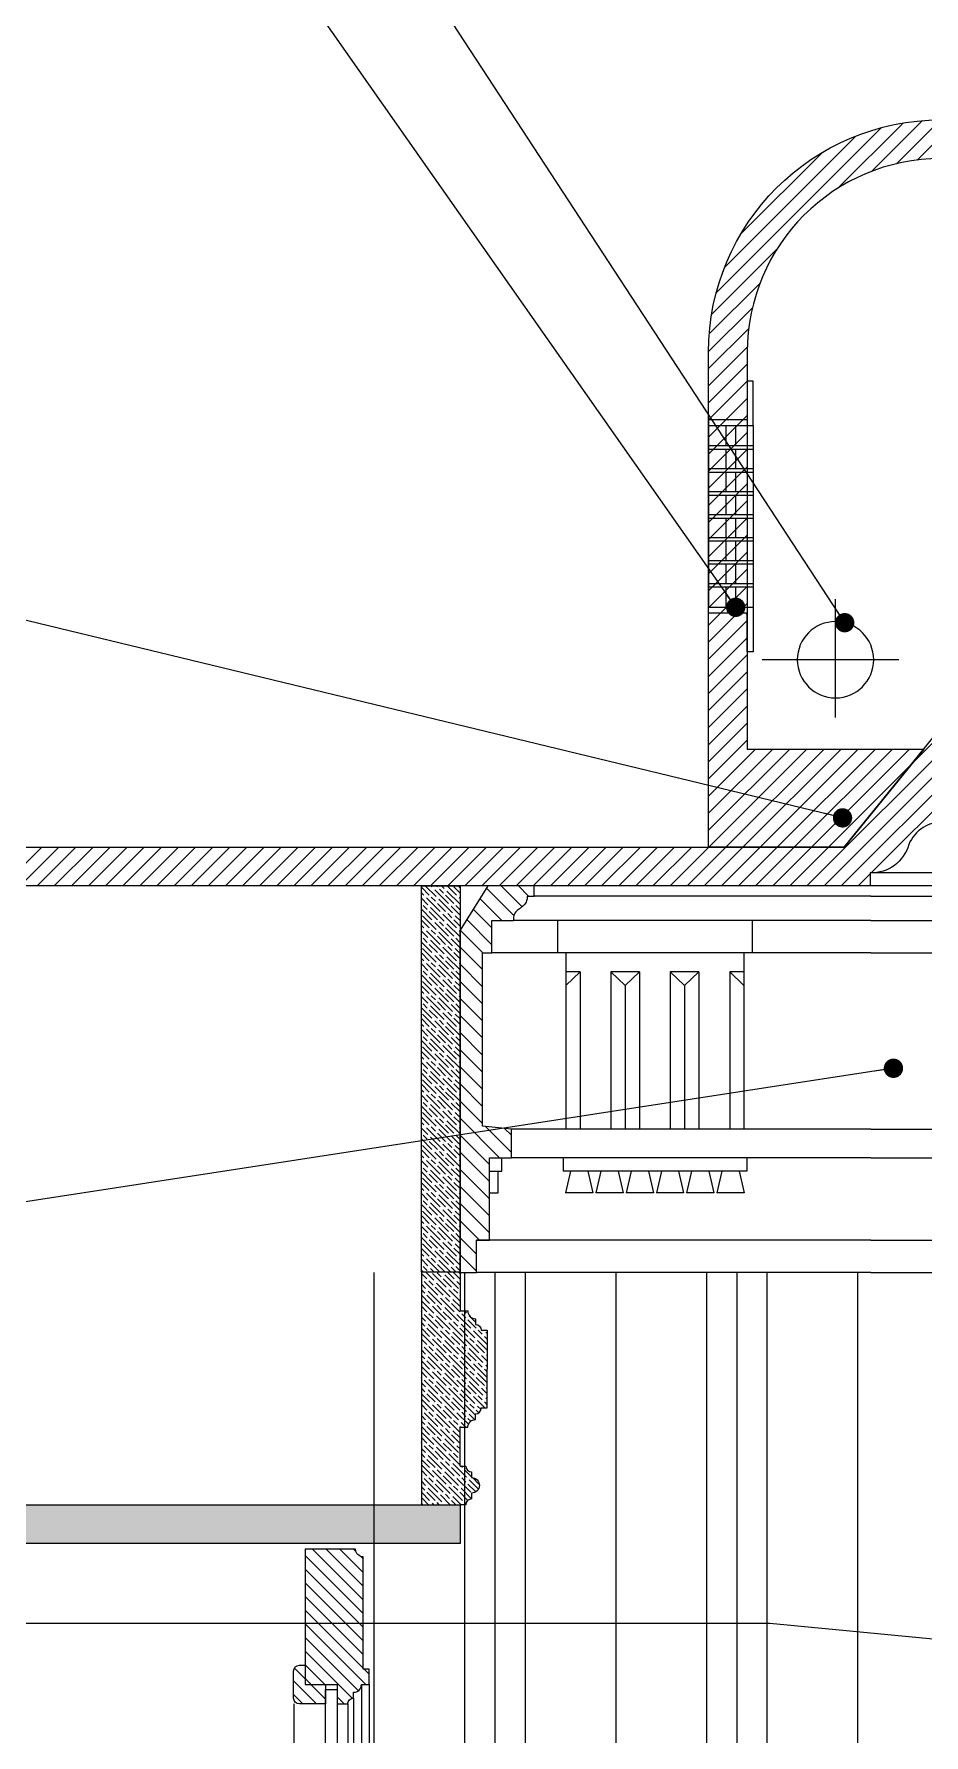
# Model space of a CAD drawing. Header units: inches. Extents: x 274057 to 444617, y 485849 to 635630.
# Drawn here: x 367496 to 367956, y 519060 to 519940 of the extents above; entities that cross this region are included whole.
import ezdxf

# ---------------------------------------------------------------- set-up
doc = ezdxf.new("R2010")
doc.units = ezdxf.units.IN
doc.header["$MEASUREMENT"] = 0
doc.linetypes.add('DASHDOT', pattern=[1, 0.5, -0.25, 0, -0.25])
doc.linetypes.add('HIDDEN', pattern=[0.375, 0.25, -0.125])
for name, color, linetype in [('CQ curtains and frames', 252, 'Continuous'), ('CQ Grg Gypsum', 41, 'Continuous'), ('CQ Light Elevation', 4, 'Continuous'), ('CQ Wood Section', 60, 'Continuous'), ('CQ_callout', 34, 'Continuous'), ('FURNITURE', 252, 'Continuous'), ('gypsum', 31, 'Continuous'), ('Layer7', 8, 'Continuous'), ('METAL', 5, 'Continuous'), ('PROJECTION', 8, 'Continuous')]:
    doc.layers.add(name, color=color, linetype=linetype)
for name, color, linetype, lineweight in [('CQ Grille', 211, 'A-4010 WALL SECTIONS$0$BATTING', 0), ('CQ gypsum 2', 42, 'Continuous', 0), ('CQ Gypsum Hatch', 8, 'Continuous', 20), ('CQ wooh hatch', 8, 'HIDDEN', 18), ('Glass', 4, 'Continuous', 0)]:
    doc.layers.add(name, color=color, linetype=linetype, lineweight=lineweight)
doc.styles.get("Standard").update_dxf_attribs({"font": 'arial.ttf'})
doc.linetypes.add('A-4010 WALL SECTIONS$0$BATTING', pattern='A,0.0001,-0.1,[134,ltypeshp.shx,S=0.1,R=0,X=-0.1,Y=0],-0.2,[134,ltypeshp.shx,S=0.1,R=180,X=0.1,Y=0],-0.1', length=0.4001000000000001)
doc.dimstyles.get("Standard").update_dxf_attribs({"dimtxt": 0.18, "dimasz": 0.18, "dimexe": 0.18, "dimexo": 0.0625, "dimgap": 0.09, "dimtad": 0, "dimtih": 1, "dimtoh": 1, "dimdec": 4, "dimzin": 0, "dimdsep": 46, "dimtxsty": 'Standard', "dimcen": 0.09, "dimadec": 0, "dimazin": 0, "dimtfac": 1, "dimtdec": 4, "dimtofl": 0, "dimtmove": 0, "dimatfit": 3, "dimfxl": 1, "dimtolj": 1, "dimtzin": 0, "dimarcsym": 0})
pattern_1 = [(135, (0, 0), (-4.419417382415922, -4.419417382415921), [])]

# ---------------------------------------------------------------- blocks, each defined once
blk = doc.blocks.new('ff15 section ceiling c and f')
at = {"layer": 'CQ Gypsum Hatch'}
h = blk.add_hatch(dxfattribs=at)
h.set_pattern_fill('ANSI31', color=256, scale=50, angle=90, style=0)
h.set_pattern_definition(pattern_1)
edge = h.paths.add_edge_path()
edge.add_line((394036.439633888, 532076.9053638317), (394287.719992024, 532076.9053637873))
edge.add_line((394287.719992024, 532076.9053637873), (394287.7199920233, 532086.9053637873))
edge.add_arc((394287.854280231, 532100.913211204), 14.00849108827068, 269.4507427432639, 360.0000000001615)
edge.add_line((394301.8627713193, 532100.913211204), (394311.8627713193, 532100.9132112039))
edge.add_line((394311.8627713193, 532100.9132112039), (394311.8627713189, 532110.9132125812))
edge.add_line((394311.8627713189, 532110.9132125811), (395291.0772127289, 532110.913211397))
edge.add_line((395291.0772127288, 532110.9132113971), (395291.0772127284, 532100.9132112039))
edge.add_line((395291.0772127285, 532100.9132112039), (395301.0772127284, 532100.9132112036))
edge.add_arc((395315.0857038166, 532100.9132112039), 14.00849108815448, 180.0000000005075, 270.5492572549534)
edge.add_line((395315.2199920238, 532086.9053637874), (395315.2199920238, 532076.9053638529))
edge.add_line((395315.2199920238, 532076.9053638527), (395465.2201379443, 532076.9053637873))
edge.add_line((395465.2201379443, 532076.9053637874), (395465.2201379437, 532086.9053637873))
edge.add_arc((395465.3544261516, 532100.9132112039), 14.00849108816001, 269.4507427423929, 359.9999999993524)
edge.add_line((395479.3629172397, 532100.9132112036), (395489.3629172397, 532100.9132112038))
edge.add_line((395489.3629172397, 532100.9132112038), (395489.3629172393, 532110.9132125811))
edge.add_line((395489.3629172393, 532110.9132125811), (396468.5772127289, 532110.913211397))
edge.add_line((396468.5772127289, 532110.9132113969), (396468.5772127284, 532100.9132112039))
edge.add_line((396468.5772127284, 532100.9132112039), (396478.5772127284, 532100.9132112038))
edge.add_arc((396492.5857038167, 532100.9132112039), 14.00849108830988, 180.0000000001041, 270.5492572545438)
edge.add_line((396492.7199920238, 532086.9053637872), (396492.7199920238, 532076.905363853))
edge.add_line((396492.7199920238, 532076.905363853), (396642.7198461024, 532076.9053637873))
edge.add_line((396642.7198461024, 532076.9053637873), (396642.7198461017, 532086.9053637875))
edge.add_arc((396642.8541343096, 532100.913211204), 14.0084910881034, 269.4507427424481, 359.9999999991214)
edge.add_line((396656.8626253977, 532100.9132112039), (396666.8626253977, 532100.9132112041))
edge.add_line((396666.8626253977, 532100.913211204), (396666.8626253973, 532110.9132125812))
edge.add_line((396666.8626253973, 532110.9132125812), (397646.077212729, 532110.9132113972))
edge.add_line((397646.077212729, 532110.9132113972), (397646.0772127285, 532100.913211204))
edge.add_line((397646.0772127284, 532100.913211204), (397656.0772127283, 532100.9132112039))
edge.add_arc((397670.0857038166, 532100.9132112039), 14.00849108825339, 180.0000000001616, 270.5492572548936)
edge.add_line((397670.2199920238, 532086.9053637873), (397670.2199920237, 532076.9053637874))
edge.add_line((397670.2199920237, 532076.9053637874), (397820.2199920233, 532076.9053637875))
edge.add_line((397820.2199920234, 532076.9053637875), (397820.2199920228, 532086.9053637874))
edge.add_arc((397820.3542802306, 532100.9132112039), 14.00849108818704, 269.450742742856, 359.999999999988)
edge.add_line((397834.3627713188, 532100.9132112039), (397844.3627713188, 532100.9132112039))
edge.add_line((397844.3627713188, 532100.9132112039), (397844.3627713185, 532110.9132125812))
edge.add_line((397844.3627713185, 532110.9132125813), (398823.5790644192, 532110.9132113974))
edge.add_line((398823.5790644193, 532110.9132113974), (398823.5790644189, 532100.9132112041))
edge.add_line((398823.5790644189, 532100.9132112041), (398833.5790644188, 532100.913211204))
edge.add_arc((398847.5875555072, 532100.9132112042), 14.00849108843663, 180.0000000012017, 270.5492572539634)
edge.add_line((398847.7218437142, 532086.9053637874), (398847.7218437142, 532076.9053637874))
edge.add_line((398847.7218437142, 532076.9053637874), (398997.7218437145, 532076.905363813))
edge.add_line((398997.7218437145, 532076.905363813), (399099.2795025873, 532076.905363813))
edge.add_arc((399099.2795025872, 531976.905363813), 100.0000000000745, -1.5006662579253316e-11, 89.9999999999851, ccw=False)
edge.add_line((399199.2795025873, 531976.905363813), (399199.2795025872, 531771.6342305428))
edge.add_line((399199.2795025872, 531771.6342305428), (399108.130818705, 531771.6342305428))
edge.add_line((399108.130818705, 531771.6342305429), (399149.2796168165, 531720.9131768205))
edge.add_line((399149.2796168164, 531720.9131768204), (399219.2795025872, 531720.913180852))
edge.add_line((399219.2795025872, 531720.9131808521), (399219.2795025872, 531976.905363813))
edge.add_arc((399099.2795025872, 531976.905363813), 120.000000000095, -2.710150644075063e-11, 89.99999999997961)
edge.add_line((399099.2795025872, 532096.905363813), (398997.7218437056, 532096.905363853))
edge.add_line((398997.7218437056, 532096.9053638529), (398866.0463409327, 532096.9053637955))
edge.add_line((398866.0463409327, 532096.9053637956), (398831.7109096194, 532130.9132113883))
edge.add_line((398831.7109096195, 532130.9132113883), (394303.7312234279, 532130.913216803))
edge.add_line((394303.7312234279, 532130.913216803), (394269.3957866476, 532096.9053637956))
edge.add_line((394269.3957866476, 532096.9053637956), (394036.1641848926, 532096.905363813))
edge.add_arc((394036.1641848402, 531976.9053638132), 119.9999999999142, 89.99999997499219, 180.00000000002)
edge.add_line((393916.1641848402, 531976.905363813), (393916.16418484, 531720.9131821765))
edge.add_line((393916.16418484, 531720.9131821766), (393986.1641848399, 531720.9131821766))
edge.add_line((393986.16418484, 531720.9131821766), (394027.3129793521, 531771.6342314623))
edge.add_line((394027.3129793521, 531771.6342314621), (393936.1641848401, 531771.6342314619))
edge.add_line((393936.1641848401, 531771.634231462), (393936.1641848402, 531976.9053638132))
edge.add_arc((394036.1641848403, 531976.9053638128), 100.0000000001877, 89.99999999828651, 179.9999999998314, ccw=False)
h = blk.add_hatch(dxfattribs=at)
h.set_pattern_fill('ANSI31', color=256, scale=50, angle=90, style=0)
h.set_pattern_definition(pattern_1)
edge = h.paths.add_edge_path()
edge.add_line((399135.7603333126, 531700.9131768204), (399797.7219568984, 531700.9132141671))
edge.add_line((399797.7219568984, 531700.9132141671), (399797.7219597168, 531720.9132141672))
edge.add_line((399797.7219597168, 531720.9132141672), (399149.2796168165, 531720.9131768204))
edge.add_line((399149.2796168165, 531720.9131768204), (399023.6404760531, 531875.7791729311))
edge.add_line((399023.6404760531, 531875.7791729311), (398997.7219579432, 531875.779172931))
edge.add_line((398997.7219579432, 531875.779172931), (398997.7219579432, 531867.0799875855))
edge.add_line((398997.7219579432, 531867.0799875855), (399003.6215580699, 531867.0799875855))
edge.add_arc((399003.6215580701, 531864.3494917736), 2.730495811905712, -0.24790222609988177, 90.00000000488558, ccw=False)
edge.add_line((399006.352028324, 531864.3376777468), (399006.352028324, 531821.8072936139))
edge.add_line((399006.352028324, 531821.8072936139), (399045.0971967691, 531821.8072936139))
edge.add_arc((399087.0332693123, 531820.0844115071), 41.97144866576382, 177.6474098499209, 235.6081869532886)
edge.add_line((399063.3257344012, 531785.4498147643), (399063.3257344012, 531776.809580574))
edge.add_line((399063.3257344012, 531776.809580574), (399075.3386882829, 531776.8095805743))
edge.add_line((399075.3386882829, 531776.8095805743), (399075.3386882829, 531740.5795928838))
edge.add_line((399075.3386882829, 531740.5795928838), (399097.2326359497, 531740.5795928838))
edge.add_line((399097.2326359497, 531740.5795928838), (399097.2326359497, 531733.8983895143))
edge.add_arc((399098.4602222534, 531715.1946664299), 18.74396503815399, 22.06733330261511, 93.75512291140558, ccw=False)
edge.add_arc((399135.1993710512, 531727.686032733), 20.12030587957053, 195.7141126401717, 271.5976365186169)
edge.add_line((399135.7603333127, 531707.5735483009), (399135.7603333126, 531700.9131768204))
edge.add_line((399135.7603333126, 531700.9131768204), (399144.5651240504, 531700.9131768204))
at = {"layer": 'CQ Grg Gypsum'}
for points, elevation in [([(397670.2199920237, 532076.9053637874), (397820.2199920234, 532076.9053637875), (397820.2199920228, 532086.9053637874, 0.417024134003028), (397834.3627713188, 532100.9132112039), (397844.3627713188, 532100.9132112039), (397844.3627713185, 532110.9132125813), (398823.5790644193, 532110.9132113974), (398823.5790644189, 532100.9132112041), (398833.5790644189, 532100.913211204, 0.4170241339901252), (398847.7218437142, 532086.9053637874), (398847.7218437142, 532076.9053637874), (398997.7218437145, 532076.905363813), (399099.2795025873, 532076.905363813, -0.4142135623731112), (399199.2795025873, 531976.905363813), (399199.2795025873, 531771.6342305428), (399108.1307080752, 531771.6342305427), (399149.2795025873, 531720.913181257), (399219.2795025872, 531720.9131812572), (399219.2795025872, 531976.905363813, 0.4142135623730951), (399099.2795025872, 532096.905363813), (398997.7218437056, 532096.9053638529), (398866.0463409327, 532096.9053637956), (398831.7109096195, 532130.9132113883), (394303.7312234279, 532130.913216803)], -1.466518336030662e-07), ([(399135.7603333126, 531700.9131768204), (399797.7219568984, 531700.9132141671), (399797.7219597168, 531720.9132141672), (399149.2796168165, 531720.9131768204), (399023.6404760531, 531875.7791729311), (398997.7219579432, 531875.779172931), (398997.7219579432, 531867.0799875855), (399003.6215580699, 531867.0799875855, -0.4154813949706535), (399006.352028324, 531864.3376777468), (399006.352028324, 531821.8072936139), (399045.0971967691, 531821.8072936139, 0.2584350037517542), (399063.3257344012, 531785.4498147643), (399063.3257344012, 531776.809580574), (399075.3386882829, 531776.8095805743), (399075.3386882829, 531740.5795928838), (399097.2326359497, 531740.5795928838), (399097.2326359497, 531733.8983895143, -0.3234142676471498), (399115.8310602945, 531722.2366981754, 0.3437592340717269), (399135.7603333127, 531707.5735483009), (399135.7603333126, 531700.9131768204), (399144.5651240504, 531700.9131768204)], -0.001452036967413066)]:
    blk.add_lwpolyline(points, format="xyb", dxfattribs=dict(at, elevation=elevation))
at = {"layer": 'CQ Light Elevation'}
for p, q in [((399153.7051606462, 531787.8580392487, -1.01819976934623e-07), (399153.7051606462, 531849.0674065613, -1.466518336030662e-07)), ((399153.7051606462, 531787.8580392486, -1.01819976934623e-07), (399153.7051606462, 531849.0674065613, -1.466518336030662e-07)), ((399120.971699434, 531817.8113543737, 7.190623129435872e-08), (399191.6534677481, 531817.8113543739, -3.505957389105495e-07)), ((399120.971699434, 531817.8113543739, 7.190623129457556e-08), (399191.6534677481, 531817.8113543739, -3.505957389105495e-07))]:
    blk.add_line(p, q, dxfattribs=at)
for centre in [(399153.7051606464, 531817.8113543739, -1.2375882043952e-07), (399153.7051606462, 531817.8113543739, -1.23758820438219e-07)]:
    blk.add_circle(centre, 19.72674953134264, dxfattribs=at)
blk = doc.blocks.new('DIFFUSER SEC')
at = {"layer": 'FURNITURE', "color": 251, "linetype": 'Continuous', "lineweight": 0}
for p, q in [((55028.50211812685, -20119.84090920478), (55028.50211812685, -20213.84090920665)), ((55051.50211812708, -20119.84090920478), (55051.50211812708, -20213.84090920665))]:
    blk.add_line(p, q, dxfattribs=at)
at = {"layer": 'Layer7', "linetype": 'DASHDOT', "ltscale": 1000}
for p, q in [((55028.66382887423, -20116.84090920667), (55028.50211812684, -20116.67919845927)), ((55048.50211812684, -20217.50150354892), (55047.84152378461, -20216.84090920667))]:
    blk.add_line(p, q, dxfattribs=at)
at = {"layer": 'METAL'}
for points in [[(55048.50211812684, -20096.84090920664), (55048.50211812684, -20116.84090920665), (55028.50211812685, -20116.84090920665), (55028.50211812685, -20119.84090920478), (55051.50211812708, -20119.84090920478), (55051.50211812708, -20096.84090920664), (55048.50211812684, -20096.84090920664)], [(55048.50211812684, -20236.84090920665), (55048.50211812684, -20216.84090920664), (55028.50211812685, -20216.84090920664), (55028.50211812685, -20213.84090920665), (55051.50211812708, -20213.84090920665), (55051.50211812708, -20236.84090920665), (55048.50211812684, -20236.84090920665)]]:
    blk.add_lwpolyline(points, dxfattribs=at)
for points in [[(55028.50211812685, -20130.21590920665), (55051.50211812708, -20130.21590920665), (55051.50211812708, -20132.21590920664), (55028.50211812685, -20132.21590920664)], [(55028.50211812685, -20142.09090920478), (55051.50211812708, -20142.09090920478), (55051.50211812708, -20144.09090920664), (55028.50211812685, -20144.09090920664)], [(55028.50211812685, -20153.96590920664), (55051.50211812708, -20153.96590920664), (55051.50211812708, -20155.96590920664), (55028.50211812685, -20155.96590920664)], [(55028.50211812685, -20165.84090920664), (55051.50211812708, -20165.84090920664), (55051.50211812708, -20167.84090920664), (55028.50211812685, -20167.84090920664)], [(55028.50211812685, -20177.71590920665), (55051.50211812708, -20177.71590920665), (55051.50211812708, -20179.71590920665), (55028.50211812685, -20179.71590920665)], [(55028.50211812685, -20189.59090920664), (55051.50211812708, -20189.59090920664), (55051.50211812708, -20191.59090920664), (55028.50211812685, -20191.59090920664)], [(55028.50211812685, -20201.46590920664), (55051.50211812708, -20201.46590920664), (55051.50211812708, -20203.46590920664), (55028.50211812685, -20203.46590920664)]]:
    blk.add_lwpolyline(points, close=True, dxfattribs=at)
at = {"layer": 'PROJECTION'}
for p, q in [((55037.50211812684, -20130.21590920665), (55037.50211812684, -20119.84090920478)), ((55042.50211812707, -20130.21590920665), (55042.50211812707, -20119.84090920478)), ((55037.50211812684, -20142.09090920478), (55037.50211812684, -20132.21590920664)), ((55042.50211812707, -20142.09090920478), (55042.50211812707, -20132.21590920664)), ((55037.50211812684, -20153.96590920664), (55037.50211812684, -20144.09090920664)), ((55042.50211812707, -20153.96590920664), (55042.50211812707, -20144.09090920664)), ((55037.50211812684, -20165.84090920664), (55037.50211812684, -20155.96590920664)), ((55042.50211812707, -20165.84090920664), (55042.50211812707, -20155.96590920664)), ((55037.50211812684, -20177.71590920665), (55037.50211812684, -20167.84090920664)), ((55042.50211812707, -20177.71590920665), (55042.50211812707, -20167.84090920664)), ((55037.50211812684, -20189.59090920664), (55037.50211812684, -20179.71590920665)), ((55042.50211812707, -20189.59090920664), (55042.50211812707, -20179.71590920665)), ((55037.50211812684, -20201.46590920664), (55037.50211812684, -20191.59090920664)), ((55042.50211812707, -20201.46590920664), (55042.50211812707, -20191.59090920664)), ((55037.50211812684, -20213.84090920665), (55037.50211812684, -20203.46590920664)), ((55042.50211812707, -20213.84090920665), (55042.50211812707, -20203.46590920664))]:
    blk.add_line(p, q, dxfattribs=at)
blk = doc.blocks.new('tv cabinet section')
at = {"layer": 'CQ wooh hatch'}
h = blk.add_hatch(dxfattribs=at)
h.set_pattern_fill('GOST_WOOD', color=256, angle=44.99999999999999, style=0)
h.set_pattern_definition([(135, (9084.116089239193, 0.05933020840166137), (4.242640687119286, 4.242640687119285), [10, -2]), (135, (9086.944516363961, 0.05933020840166137), (4.242640687119286, 4.242640687119285), [6, -1.5, 3, -1.5]), (135, (9090.480050269864, -0.6477765727904625), (4.242640687119286, 4.242640687119285), [10, -2])])
h.paths.add_polyline_path([(363149.2160061703, 519499.3432770425), (363129.2160174467, 519499.3432770425), (363129.2160174467, 519299.4722975498), (363149.2160061703, 519299.4722975498)])
at = {"layer": 'CQ wooh hatch', "ltscale": 1000}
h = blk.add_hatch(dxfattribs=at)
h.set_pattern_fill('GOST_WOOD', color=256, angle=44.99999999999999, style=0)
h.set_pattern_definition([(135, (-323340.7051096812, -516379.2246086068), (4.242640687119286, 4.242640687119285), [10, -2]), (135, (-323337.8766825565, -516379.2246086068), (4.242640687119286, 4.242640687119285), [6, -1.5, 3, -1.5]), (135, (-323334.3411486505, -516379.931715388), (4.242640687119286, 4.242640687119285), [10, -2])])
edge = h.paths.add_edge_path()
edge.add_line((363129.2160061703, 519299.4722975498), (363149.2160061703, 519299.4722975498))
edge.add_line((363149.2160061703, 519299.4722975498), (363149.2159007438, 519279.4722764646))
edge.add_line((363149.2159007438, 519279.4722764646), (363153.2159007437, 519279.4722764649))
edge.add_arc((363157.2158438369, 519279.4722764647), 3.999943093163894, 539.9999999983324, 630.0000000008338)
edge.add_line((363157.215843837, 519275.4723333716), (363157.215843837, 519272.4723760518))
edge.add_arc((363157.2158438369, 519269.4724187318), 2.999957319989335, 360.0000000011117, 449.9999999988883, ccw=False)
edge.add_line((363160.2158011569, 519269.4724187318), (363163.2157584768, 519269.4724187318))
edge.add_line((363163.2157584768, 519269.4724187318), (363163.2157584768, 519249.3877049315))
edge.add_line((363163.2157584768, 519249.3877049315), (363163.2157584768, 519229.3033773893))
edge.add_line((363163.2157584768, 519229.3033773893), (363160.2158011569, 519229.3033773893))
edge.add_arc((363157.2158438369, 519229.3033773893), 2.999957319989336, 270.00000000111174, 359.9999999988883, ccw=False)
edge.add_line((363157.215843837, 519226.3034200693), (363157.215843837, 519223.3034627495))
edge.add_arc((363157.2158438369, 519219.3035196564), 3.999943093163893, 449.9999999991662, 540.0000000016676)
edge.add_line((363153.2159007437, 519219.3035196562), (363149.2159007438, 519219.3035196565))
edge.add_line((363149.2159007438, 519219.3035196565), (363149.2160061703, 519199.3034985713))
edge.add_line((363149.2160061703, 519199.3034985713), (363152.2160061703, 519199.3034985713))
edge.add_arc((363155.2160061703, 519199.3034985713), 3, 540, 630)
edge.add_line((363155.2160061703, 519196.3034985713), (363155.2160061703, 519193.3034985713))
edge.add_arc((363155.2160061703, 519189.3034985713), 4, 270, 450, ccw=False)
edge.add_line((363155.2160061703, 519185.3034985713), (363155.2160061703, 519182.3034985713))
edge.add_arc((363155.2160061703, 519179.3034985713), 3, 450.0000000000033, 540)
edge.add_line((363152.2160061703, 519179.3034985713), (363129.2160061703, 519179.3034985713))
edge.add_line((363129.2160061703, 519179.3034985713), (363129.2160061703, 519299.4722975498))
h = blk.add_hatch(dxfattribs=at)
h.set_pattern_fill('GOST_WOOD', color=256, angle=44.99999999999999, style=0)
h.set_pattern_definition([(135, (283.2268585989368, -8.265487849712372e-09), (4.242640687119286, 4.242640687119285), [10, -2]), (135, (286.0552857236835, -8.265488293801582e-09), (4.242640687119286, 4.242640687119285), [6, -1.5, 3, -1.5]), (135, (289.590819629615, -0.7071067894520366), (4.242640687119286, 4.242640687119285), [10, -2])])
h.paths.add_polyline_path([(362717.2161616108, 519159.3034985713), (362717.1469094784, 517274.194905083), (362699.2125221749, 517274.194905083), (362699.2161616107, 519179.3034985713), (363149.2160061703, 519179.3034985713), (363149.2160061703, 519169.3034985714), (363149.2160061703, 519159.3034985713), (363139.2161616108, 519159.3034985713)])
at = {"layer": 'Layer7'}
h = blk.add_hatch(dxfattribs=at)
h.set_pattern_fill('ANSI31', color=256, scale=40, angle=-90.00000000000001)
h.set_pattern_definition([(315, (-207869.0742134676, 851314.7023046226), (3.535533905932739, 3.535533905932736), [])])
h.paths.add_polyline_path([(363099.2161234036, 519094.3033563042), (363102.2161234036, 519094.3033563042), (363102.2161234036, 519086.3033563042), (363098.2161234037, 519086.3033563042, -0.4142135623858818), (363094.2161803106, 519082.3034132111), (363094.2161803106, 519079.3034558913, 0.4142135623844609), (363091.2162229905, 519076.3034985713), (363085.6421225616, 519076.3034985713), (363085.6421225616, 519086.296111702), (363079.6421225616, 519086.296111702), (363069.2161234035, 519086.2961117018), (363069.2161234037, 519096.3034985712), (363069.2161234035, 519156.3034985713), (363095.2161234036, 519156.3034985713, 0.3973592628234383), (363099.2161234036, 519152.3034985714)])
h = blk.add_hatch(dxfattribs=at)
h.set_pattern_fill('ANSI31', color=256, scale=40, angle=-90.00000000000001)
h.set_pattern_definition([(315, (-207869.0742134676, 851328.7021834407), (3.535533905932739, 3.535533905932736), [])])
h.paths.add_polyline_path([(363063.2161234035, 519086.3034985712), (363063.2161234039, 519093.3034985713, -0.4142135623584818), (363066.2161234039, 519096.3034985712), (363069.2161234037, 519096.3034985712), (363069.2161234035, 519086.2961117018), (363079.6421225616, 519086.2961117018), (363079.6421225617, 519076.3034985713), (363069.2161234035, 519076.3034985712), (363066.2161234035, 519076.3034985712, -0.4142135623730951), (363063.2161234035, 519079.3034985712)])
at = {"color": 8, "elevation": 0.09198003819874909}
for points in [[(363098.2161234037, 519086.3033563041), (363098.2161234037, 518904.958457497)], [(363102.2161234036, 519086.3033563042), (363102.2161234036, 518904.958457497)], [(363063.4090483697, 519076.3034985713), (363063.4090483697, 518904.958457497)], [(363091.2162229905, 519076.3034985713), (363091.2162229905, 518904.958457497)], [(363094.2161803106, 519079.3034558913), (363094.2161803106, 518904.958457497)]]:
    blk.add_lwpolyline(points, dxfattribs=at)
at = {"layer": 'CQ Wood Section', "ltscale": 1000}
for p, q in [((363149.2160061703, 519299.4722975498, 0.09198003819874909), (363129.2160061703, 519299.4722975498, 0.09198003819874909)), ((363129.2160061703, 519299.4722975498, 0.09198003819874909), (363129.2160061703, 519179.3034985713, 0.09198003819874909))]:
    blk.add_line(p, q, dxfattribs=at)
at = {"layer": 'CQ Wood Section', "ltscale": 1000, "elevation": 0.09198003819874909}
blk.add_lwpolyline([(363149.2160061703, 519299.4722975498), (363129.2160174467, 519299.4722975498), (363129.2160174467, 519499.3432770425), (363149.2160061703, 519499.3432770425)], close=True, dxfattribs=at)
for points in [[(363149.2160061703, 519299.4722975498), (363149.2159007438, 519279.4722764646), (363153.2159007437, 519279.4722764649, 0.4142135623858818), (363157.215843837, 519275.4723333716), (363157.215843837, 519272.4723760518, -0.4142135623617291), (363160.2158011569, 519269.4724187318), (363163.2157584768, 519269.4724187318), (363163.2157584768, 519249.3877049315)], [(363149.2160061703, 519199.3034985713), (363149.2159007438, 519219.3035196565), (363153.2159007437, 519219.3035196562, -0.4142135623858818), (363157.215843837, 519223.3034627495), (363157.215843837, 519226.3034200693, 0.4142135623617291), (363160.2158011569, 519229.3033773893), (363163.2157584768, 519229.3033773893), (363163.2157584768, 519249.3877049315)], [(363149.2160061703, 519199.3034985713), (363152.2160061703, 519199.3034985713, 0.4142135623730951), (363155.2160061703, 519196.3034985713), (363155.2160061703, 519193.3034985713, -1), (363155.2160061703, 519185.3034985713), (363155.2160061703, 519182.3034985713, 0.4142135623730951), (363152.2160061703, 519179.3034985713), (363149.2160061703, 519179.3034985713)], [(363079.6421225616, 519086.296111702), (363079.6421225617, 519076.3034985713), (363069.2161234035, 519076.3034985712), (363066.2161234035, 519076.3034985712, -0.4142135623730951), (363063.2161234035, 519079.3034985712), (363063.2161234035, 519086.3034985712), (363063.2161234039, 519093.3034985713, -0.4142135623594561), (363066.2161234039, 519096.3034985712), (363069.2161234037, 519096.3034985712), (363069.2161234035, 519086.2961117018), (363079.6421225616, 519086.2961117018), (363079.6421225617, 519076.3034985713)]]:
    blk.add_lwpolyline(points, format="xyb", dxfattribs=at)
blk.add_lwpolyline([(362717.2161616108, 519159.3034985713), (362717.1469094784, 517274.194905083), (362699.2125221749, 517274.194905083), (362699.2161616107, 519179.3034985713), (363149.2160061703, 519179.3034985713), (363149.2160061703, 519169.3034985714), (363149.2160061703, 519159.3034985713), (363139.2161616108, 519159.3034985713), (362717.2161616108, 519159.3034985713)], dxfattribs=at)
blk.add_lwpolyline([(363085.6421225616, 519076.3034985713), (363091.2162229905, 519076.3034985713, -0.4142135623844609), (363094.2161803106, 519079.3034558913), (363094.2161803106, 519082.3034132111, 0.4142135623858818), (363098.2161234037, 519086.3033563042), (363102.2161234036, 519086.3033563042), (363102.2161234036, 519094.3033563042), (363099.2161234036, 519094.3033563042), (363099.2161234036, 519152.3034985714, -0.3973592628234383), (363095.2161234036, 519156.3034985713), (363069.2161234035, 519156.3034985713), (363069.2161234035, 519086.2961117018), (363079.6421225616, 519086.2961117019), (363079.6421225616, 519086.296111702), (363085.6421225616, 519086.296111702)], format="xyb", close=True, dxfattribs=at)
at = {"layer": 'Glass', "color": 4, "elevation": 0.09198003819874909}
blk.add_lwpolyline([(363079.6421225616, 518904.958457497), (363079.6421225616, 519083.6666976566), (363085.6421225616, 519083.6666976566), (363085.6421225619, 518904.958457497)], dxfattribs=at)
blk = doc.blocks.new('A$C591968EE')
at = {"layer": 'CQ Gypsum Hatch'}
h = blk.add_hatch(dxfattribs=at)
h.set_pattern_fill('ANSI31', color=256, scale=50, angle=90, style=0)
h.set_pattern_definition([(135, (-374960.8783833405, -519569.8763835346), (-4.419417382415922, -4.419417382415921), [])])
edge = h.paths.add_edge_path()
edge.add_line((16.43129899771884, 182.108588511066), (27.5959873063839, 182.108588511066))
edge.add_spline(control_points=[(27.59598730644211, 182.108588511066), (27.61488452227786, 182.8861140049412), (27.65838077431545, 184.6757661457523), (28.96725968504325, 187.0891803819104), (31.45426044473425, 188.5070010274067), (33.50005743326619, 190.2403756938293), (34.66457413649186, 192.5859310328378), (34.71766845742241, 194.060679528804), (34.74138782406226, 194.7195089160814)], knot_values=[0, 0, 0, 0, 0.1036168499103441, 0.2384977974349778, 0.342020662005747, 0.484181618167997, 0.5926342079537394, 0.6802063126918177, 0.6802063126918177, 0.6802063126918177, 0.6802063126918177], degree=3, periodic=0)
edge.add_line((34.74138782406226, 194.7195089160814), (38.31408808333799, 194.7195089160814))
edge.add_line((38.31408808333799, 194.7195089160814), (38.31408808333799, 199.9995565730496))
edge.add_line((38.31408808333799, 199.9995565730496), (14.38504830608144, 199.9995565730496))
edge.add_line((14.38504830608144, 199.9995565730496), (-0.0001936270855367184, 177.0260675977333))
edge.add_line((-0.0001936270855367184, 177.0260675977333), (-0.0001936272019520402, -7.581163663417101e-05))
edge.add_line((-0.0001936272019520402, -7.581163663417101e-05), (8.459711545496248, -7.581163663417101e-05))
edge.add_line((8.459711545496248, -7.581163663417101e-05), (8.459711545496248, 16.81448472652119))
edge.add_line((8.459711545496248, 16.81448472652119), (15.15852453035768, 16.81448472652119))
edge.add_line((15.15852453035768, 16.81448472652119), (15.15852453035768, 59.41137141908985))
edge.add_line((15.15852453035768, 59.41137141908985), (26.54650660452899, 59.41137141908985))
edge.add_line((26.54650660452899, 59.41137141908985), (26.54650660452899, 74.20818469289225))
edge.add_line((26.54650660452899, 74.20818469289225), (11.58582427108195, 75.77754367690068))
edge.add_line((11.58582427108195, 75.77754367690068), (11.58582427119836, 165.2940279766335))
edge.add_line((11.58582427119836, 165.2940279766335), (16.43129899771884, 165.2940279766335))
edge.add_line((16.43129899771884, 165.2940279766335), (16.43129899771884, 182.108588511066))
at = {"layer": 'CQ Grg Gypsum'}
for p, q in [((14.38504830608144, 199.9995565730496), (-0.0001936270855367184, 177.0260675977333)), ((38.31408808333799, 199.9995565730496), (14.38504830608144, 199.9995565730496)), ((34.74138782406226, 194.7195089160814), (38.31408808333799, 194.7195089160814)), ((38.31408808333799, 194.7195089160814), (38.31408808333799, 199.9995565730496)), ((-0.0001936272019520402, -7.581163663417101e-05), (-0.0001936270855367184, 177.0260675977333)), ((16.43129899771884, 182.108588511066), (27.59598730644211, 182.108588511066)), ((16.43129899771884, 165.2940279766335), (16.43129899771884, 182.108588511066)), ((11.58582427108195, 75.77754367690068), (11.58582427119836, 165.2940279766335)), ((11.58582427119836, 165.2940279766335), (16.43129899771884, 165.2940279766335)), ((26.54650660452899, 74.20818469289225), (11.58582427108195, 75.77754367690068)), ((26.54650660452899, 59.41137141908985), (26.54650660452899, 74.20818469289225)), ((15.15852453035768, 59.41137141908985), (26.54650660452899, 59.41137141908985)), ((15.15852453035768, 16.81448472652119), (15.15852453035768, 59.41137141908985)), ((21.63404374883976, 52.46135306346696), (21.63404374883976, 59.41137141908985)), ((15.15852453035768, 52.46135306346696), (21.63404374883976, 52.46135306346696)), ((19.62439985421952, 41.25164603989106), (19.62439985421952, 52.46135306346696)), ((15.15852453035768, 41.25164603989106), (19.62439985421952, 41.25164603989106)), ((8.459711545496248, 16.81448472652119), (15.15852453035768, 16.81448472652119)), ((8.459711545496248, -7.581163663417101e-05), (8.459711545496248, 16.81448472652119)), ((-0.0001936272019520402, -7.581163663417101e-05), (8.459711545496248, -7.581163663417101e-05))]:
    blk.add_line(p, q, dxfattribs=at)
blk.add_open_spline([(34.74138782406226, 194.7195089160814), (34.71766845742241, 194.060679528804), (34.66457413649186, 192.5859310328378), (33.50005743326619, 190.2403756938293), (31.45426044473425, 188.5070010274067), (28.96725968504325, 187.0891803819104), (27.65838077431545, 184.6757661457523), (27.61488452227786, 182.8861140049412), (27.59598730644211, 182.108588511066)], degree=3, knots=[0, 0, 0, 0, 0.08757210473807825, 0.1960246945238208, 0.3381856506860708, 0.4417085152568399, 0.5765894627814736, 0.6802063126918177, 0.6802063126918177, 0.6802063126918177, 0.6802063126918177], dxfattribs=at)
blk = doc.blocks.new('A$C11B46C9D')
at = {"layer": 'CQ gypsum 2', "lineweight": 0}
for p, q in [((-0.0001620324910618365, 194.6588426323142), (223.2751500969171, 194.6588426323142)), ((-0.0001620324910618365, 182.0479222272988), (223.2751500969171, 182.0479222272988)), ((61.40054880309617, 182.0479222272988), (61.40054880309617, 165.2333616929245)), ((161.8744392613298, 182.0479222272988), (223.2751500969753, 182.0479222272988)), ((161.8744392613298, 182.0479222272988), (161.8744392613298, 165.2333616928663)), ((-0.0001620324910618365, 165.2333616928663), (223.2751500969171, 165.2333616928663)), ((65.58696090563899, 165.2333616929245), (65.58696090563899, 74.14751840918325)), ((157.6880271588452, 165.2333616929245), (157.688027158787, 74.14751840918325)), ((161.8744392613298, 165.2333616928663), (223.2751500969753, 165.2333616928663)), ((65.58696090563899, 155.4248680452001), (72.95504620618885, 155.4248680452001)), ((65.58696090563899, 148.4475145412725), (72.95504620618885, 155.4248680452001)), ((72.95504620618885, 155.4248680452001), (72.95504620618885, 74.14751840918325)), ((88.91923102218425, 155.4248680452001), (88.91923102218425, 74.14751840918325)), ((88.91923102218425, 155.4248680452001), (96.28731632273411, 148.4475145412725)), ((88.91923102218425, 155.4248680452001), (103.655401623284, 155.4248680452001)), ((96.28731632273411, 148.4475145412725), (103.655401623284, 155.4248680452001)), ((103.655401623284, 155.4248680452001), (103.655401623284, 74.14751840918325)), ((119.6195864402107, 155.4248680452001), (119.6195864402107, 74.14751840918325)), ((119.6195864402107, 155.4248680452001), (134.3557570413104, 155.4248680452001)), ((119.6195864402107, 155.4248680452001), (126.9876717407606, 148.4475145412725)), ((126.9876717407606, 148.4475145412725), (134.3557570413104, 155.4248680452001)), ((134.3557570413104, 155.4248680452001), (134.3557570413104, 74.14751840918325)), ((150.3199418582371, 155.4248680452001), (150.3199418582371, 74.14751840918325)), ((150.3199418582371, 155.4248680452001), (157.688027158787, 148.4475145412725)), ((150.3199418582371, 155.4248680452001), (157.688027158787, 155.4248680452001)), ((96.28731632273411, 148.4475145412725), (96.28731632273411, 74.14751840918325)), ((126.9876717407606, 148.4475145412725), (126.9876717408188, 74.14751840918325)), ((-0.0001620324910618365, 74.14751840912504), (223.2751500969171, 74.14751840912504)), ((-0.0001620324910618365, 59.35070513532264), (223.2751500969171, 59.35070513532264)), ((64.19149020448094, 59.35070513532264), (64.19149020448094, 52.42917045735521)), ((159.0834978590137, 59.35070513532264), (159.0834978590137, 52.42917045735521)), ((64.19149020448094, 52.42917045735521), (159.0834978590137, 52.42917045735521)), ((68.09880816604709, 52.42917045735521), (65.53114207688486, 41.26540485181613)), ((77.02982065215474, 52.42917045735521), (79.59748674131697, 41.26540485181613)), ((83.72808001603698, 52.42917045735521), (81.16041392687475, 41.26540485181613)), ((92.65909250028199, 52.42917045735521), (95.22675859037554, 41.26540485181613)), ((99.35735186509555, 52.42917045735521), (96.78968577593332, 41.26540485181613)), ((108.2883643493406, 52.42917045735521), (110.8560304385028, 41.26540485181613)), ((114.9866237132228, 52.42917045735521), (112.4189576240606, 41.26540485181613)), ((123.9176361983991, 52.42917045735521), (126.4853022884927, 41.26540485181613)), ((130.6158955622814, 52.42917045735521), (128.0482294731191, 41.26540485181613)), ((139.546908048389, 52.42917045735521), (142.1145741375512, 41.26540485181613)), ((146.2451674113399, 52.42917045735521), (143.6775013221777, 41.26540485181613)), ((155.1761798974476, 52.42917045735521), (157.7438459866098, 41.26540485181613)), ((65.53114207688486, 41.26540485181613), (79.59748674131697, 41.26540485181613)), ((81.16041392687475, 41.26540485181613), (95.22675859037554, 41.26540485181613)), ((96.78968577593332, 41.26540485181613), (110.8560304385028, 41.26540485181613)), ((112.4189576240606, 41.26540485181613), (126.4853022884927, 41.26540485181613)), ((128.0482294731191, 41.26540485181613), (142.1145741375512, 41.26540485181613)), ((143.6775013221777, 41.26540485181613), (157.7438459866098, 41.26540485181613)), ((-0.0001620324910618365, 16.74554898560746), (223.2751500969171, 16.74554898560746)), ((-0.0001620324328541756, -9.942281758412719e-05), (223.2751500969753, -9.942281758412719e-05))]:
    blk.add_line(p, q, dxfattribs=at)
at = {"layer": 'CQ gypsum 2', "lineweight": 0, "ltscale": 100}
for p, q in [((61.40054880309617, 182.0479222272988), (161.8744392613298, 182.0479222272988)), ((-0.0001620324910618365, 165.2333616928663), (61.40054880309617, 165.2333616928663))]:
    blk.add_line(p, q, dxfattribs=at)

msp = doc.modelspace()

# ---------------------------------------------------------------- hatches: boundary and pattern name
at = {"layer": 'CQ curtains and frames', "linetype": 'ByBlock', "ltscale": 200}
h = msp.add_hatch(dxfattribs=at)
h.set_pattern_fill('PLASTI,_O', color=256, scale=500, angle=90)
h.set_pattern_definition([(90, (0, 0), (-125, 7.654042494670958e-15), []), (90, (-15.625, 9.567553118338697e-16), (-125, 7.654042494670958e-15), []), (90, (-31.25, 1.913510623667739e-15), (-125, 7.654042494670958e-15), []), (90, (-78.125, 4.783776559169349e-15), (-125, 7.654042494670958e-15), [])])
edge = h.paths.add_edge_path()
edge.add_line((373323.358607239, 519299.5208368768), (367669.3071031607, 519299.28701298))
edge.add_line((367669.3071031607, 519299.28701298), (367669.3071038883, 517599.2866435922))
edge.add_line((367669.3071038883, 517599.2866435922), (369386.2823274194, 517599.2839685099))
edge.add_line((369386.2823274194, 517599.2839685099), (369386.2823274195, 518899.2839683146))
edge.add_line((369386.2823274195, 518899.2839683146), (369366.2823274194, 518899.2839683148))
edge.add_line((369366.2823274194, 518899.2839683148), (369356.2823274196, 519036.7839696514))
edge.add_line((369356.2823274196, 519036.7839696514), (369344.7823274196, 519036.7839696514))
edge.add_line((369344.7823274196, 519036.7839696514), (369344.7823274196, 519054.0339696513))
edge.add_line((369344.7823274196, 519054.0339696513), (369333.2823274195, 519054.0339696512))
edge.add_arc((369295.7138476009, 519066.3096825019), 39.52320586538227, 341.9049042414346, 445.5472224777497)
edge.add_line((369298.7823274194, 519105.7135939002), (369298.7823274194, 519122.9635939))
edge.add_line((369298.7823274194, 519122.9635939), (371733.7823274201, 519122.9635938997))
edge.add_line((371733.7823274201, 519122.9635938997), (371733.7823274201, 519105.7135939))
edge.add_arc((371734.7329200158, 519069.9196064323), 35.80660784153235, 91.52126511960107, 206.337061331046)
edge.add_line((371702.6430507549, 519054.0339696514), (371687.7823274205, 519054.0339696514))
edge.add_line((371687.7823274205, 519054.0339696514), (371687.78232742, 519036.7839696512))
edge.add_line((371687.78232742, 519036.7839696512), (371676.28232742, 519036.7839696513))
edge.add_line((371676.28232742, 519036.7839696513), (371676.2823274202, 518979.2839683146))
edge.add_line((371676.2823274202, 518979.2839683146), (371666.2823274202, 518979.2839683144))
edge.add_line((371666.2823274202, 518979.2839683144), (371666.2823274202, 518899.2839683145))
edge.add_line((371666.2823274202, 518899.2839683145), (371644.1702964813, 518899.2839683145))
edge.add_line((371644.1702964813, 518899.2839683145), (371646.2823274201, 517599.28396851))
edge.add_line((371646.2823274201, 517599.28396851), (373323.358607239, 517599.5204674893))
edge.add_line((373323.358607239, 517599.5204674893), (373323.358607239, 519299.5208368768))
h.paths.add_polyline_path([(371872.3327710291, 519029.2839683144), (372732.3327710291, 519029.2839683144), (372732.3327710291, 517669.2839683144), (371872.3327710291, 517669.2839683144)], flags=16)
h.paths.add_polyline_path([(369120.3330627289, 517669.2839683144), (368260.3330627289, 517669.2839683144), (368260.3330627289, 519029.2839683144), (369120.3330627289, 519029.2839683144)], flags=16)

# ---------------------------------------------------------------- linework, layer by layer
at = {"layer": 'CQ gypsum 2'}
for p, q in [((373064.3711445541, 519505.9443052153, -7.57497601582436e-08), (367928.2946856567, 519505.9443052603, -7.57497601582436e-08)), ((373064.3711445541, 519499.2839337453, -7.57497601582436e-08), (367928.2946856569, 519499.2839337797, -7.57497601582436e-08))]:
    msp.add_line(p, q, dxfattribs=at)
at = {"layer": 'CQ gypsum 2', "lineweight": 0}
for p, q in [((367928.6542420742, 519494.0039226253, -8.395211670963767e-08), (367754.6471883436, 519494.0039226253, -8.395211670963767e-08)), ((367928.6542420742, 519481.3930022203, -8.395211670963767e-08), (367743.9290875667, 519481.3930022203, -8.395211670963767e-08)), ((367766.7796407804, 519481.3930022203, -8.395211670963767e-08), (367743.9290875667, 519481.3930022203, -8.395211670963767e-08)), ((367766.7796407804, 519481.3930022203, -8.395211670963767e-08), (367766.7796407804, 519464.5784416858, -8.395211670963767e-08)), ((367867.2535312386, 519481.3930022203, -8.395211670963767e-08), (367867.2535312386, 519464.5784416859, -8.395211670963767e-08)), ((367928.6542420742, 519464.5784416858, -8.395211670963767e-08), (367732.764399258, 519464.5784416858, -8.395211670963767e-08)), ((367766.7796407804, 519464.5784416858, -8.395211670963767e-08), (367732.764399258, 519464.5784416858, -8.395211670963767e-08)), ((367770.9660528828, 519464.5784416859, -8.395211670963767e-08), (367770.9660528829, 519373.4925984021, -8.395211670963767e-08)), ((367863.067119136, 519464.5784416859, -8.395211670963767e-08), (367863.067119136, 519373.4925984021, -8.395211670963767e-08)), ((367778.3341381834, 519454.7699480382, -8.395211670963767e-08), (367770.9660528829, 519447.7925945342, -8.395211670963767e-08)), ((367778.3341381834, 519454.7699480382, -8.395211670963767e-08), (367770.9660528829, 519454.7699480382, -8.395211670963767e-08)), ((367778.3341381834, 519454.7699480382, -8.395211670963767e-08), (367778.3341381834, 519373.4925984021, -8.395211670963767e-08)), ((367794.2983230004, 519454.7699480382, -8.395211670963767e-08), (367794.2983230004, 519373.4925984021, -8.395211670963767e-08)), ((367801.6664083009, 519447.7925945342, -8.395211670963767e-08), (367794.2983230004, 519454.7699480382, -8.395211670963767e-08)), ((367809.0344936015, 519454.7699480382, -8.395211670963767e-08), (367794.2983230004, 519454.7699480382, -8.395211670963767e-08)), ((367809.0344936015, 519454.7699480382, -8.395211670963767e-08), (367801.6664083009, 519447.7925945342, -8.395211670963767e-08)), ((367809.0344936015, 519454.7699480382, -8.395211670963767e-08), (367809.0344936015, 519373.4925984021, -8.395211670963767e-08)), ((367824.9986784184, 519454.7699480382, -8.395211670963767e-08), (367824.9986784184, 519373.4925984021, -8.395211670963767e-08)), ((367839.7348490195, 519454.7699480382, -8.395211670963767e-08), (367824.9986784184, 519454.7699480382, -8.395211670963767e-08)), ((367832.366763719, 519447.7925945342, -8.395211670963767e-08), (367824.9986784184, 519454.7699480382, -8.395211670963767e-08)), ((367839.7348490195, 519454.7699480382, -8.395211670963767e-08), (367832.366763719, 519447.7925945342, -8.395211670963767e-08)), ((367839.7348490195, 519454.7699480382, -8.395211670963767e-08), (367839.7348490195, 519373.4925984021, -8.395211670963767e-08)), ((367855.6990338355, 519454.7699480382, -8.395211670963767e-08), (367855.6990338355, 519373.4925984021, -8.395211670963767e-08)), ((367863.067119136, 519454.7699480382, -8.395211670963767e-08), (367855.6990338355, 519454.7699480382, -8.395211670963767e-08)), ((367863.067119136, 519447.7925945342, -8.395211670963767e-08), (367855.6990338355, 519454.7699480382, -8.395211670963767e-08)), ((367801.6664083009, 519447.7925945342, -8.395211670963767e-08), (367801.6664083009, 519373.4925984021, -8.395211670963767e-08)), ((367832.366763719, 519447.7925945342, -8.395211670963767e-08), (367832.366763719, 519373.4925984021, -8.395211670963767e-08)), ((367928.6542420742, 519373.4925984021, -8.395211670963767e-08), (367742.8796068648, 519373.4925984022, -8.395211670963767e-08)), ((367928.6542420742, 519358.6957851283, -8.395211670963767e-08), (367742.8796068648, 519358.6957851283, -8.395211670963767e-08)), ((367769.5705821827, 519358.6957851283, -8.395211670963767e-08), (367769.5705821827, 519351.7742504503, -8.395211670963767e-08)), ((367864.4625898372, 519358.6957851283, -8.395211670963767e-08), (367864.4625898372, 519351.7742504503, -8.395211670963767e-08)), ((367864.4625898372, 519351.7742504503, -8.395211670963767e-08), (367769.5705821827, 519351.7742504503, -8.395211670963767e-08)), ((367773.4779001442, 519351.7742504503, -8.395211670963767e-08), (367770.9102340551, 519340.6104848448, -8.395211670963767e-08)), ((367782.4089126303, 519351.7742504503, -8.395211670963767e-08), (367784.9765787195, 519340.6104848448, -8.395211670963767e-08)), ((367789.1071719933, 519351.7742504503, -8.395211670963767e-08), (367786.5395059041, 519340.6104848448, -8.395211670963767e-08)), ((367798.0381844794, 519351.7742504503, -8.395211670963767e-08), (367800.6058505686, 519340.6104848448, -8.395211670963767e-08)), ((367804.7364438433, 519351.7742504503, -8.395211670963767e-08), (367802.1687777532, 519340.6104848448, -8.395211670963767e-08)), ((367813.6674563285, 519351.7742504503, -8.395211670963767e-08), (367816.2351224176, 519340.6104848448, -8.395211670963767e-08)), ((367820.3657156923, 519351.7742504503, -8.395211670963767e-08), (367817.7980496032, 519340.6104848448, -8.395211670963767e-08)), ((367829.2967281766, 519351.7742504503, -8.395211670963767e-08), (367831.8643942658, 519340.6104848448, -8.395211670963767e-08)), ((367835.9949875414, 519351.7742504503, -8.395211670963767e-08), (367833.4273214513, 519340.6104848448, -8.395211670963767e-08)), ((367844.9260000256, 519351.7742504503, -8.395211670963767e-08), (367847.4936661148, 519340.6104848448, -8.395211670963767e-08)), ((367851.6242593895, 519351.7742504503, -8.395211670963767e-08), (367849.0565933004, 519340.6104848448, -8.395211670963767e-08)), ((367860.5552718756, 519351.7742504503, -8.395211670963767e-08), (367863.1229379648, 519340.6104848448, -8.395211670963767e-08)), ((367784.9765787195, 519340.6104848448, -8.395211670963767e-08), (367770.9102340551, 519340.6104848448, -8.395211670963767e-08)), ((367800.6058505686, 519340.6104848448, -8.395211670963767e-08), (367786.5395059041, 519340.6104848448, -8.395211670963767e-08)), ((367816.2351224176, 519340.6104848448, -8.395211670963767e-08), (367802.1687777532, 519340.6104848448, -8.395211670963767e-08)), ((367831.8643942658, 519340.6104848448, -8.395211670963767e-08), (367817.7980496032, 519340.6104848448, -8.395211670963767e-08)), ((367847.4936661148, 519340.6104848448, -8.395211670963767e-08), (367833.4273214513, 519340.6104848448, -8.395211670963767e-08)), ((367863.1229379648, 519340.6104848448, -8.395211670963767e-08), (367849.0565933004, 519340.6104848448, -8.395211670963767e-08))]:
    msp.add_line(p, q, dxfattribs=at)
at = {"layer": 'CQ gypsum 2', "lineweight": 0, "ltscale": 100}
for p, q in [((367867.2535312386, 519481.3930022203, -8.395211670963767e-08), (367766.7796407804, 519481.3930022203, -8.395211670963767e-08)), ((367928.6542420742, 519464.5784416858, -8.395211670963767e-08), (367867.2535312386, 519464.5784416858, -8.395211670963767e-08))]:
    msp.add_line(p, q, dxfattribs=at)
at = {"layer": 'gypsum', "lineweight": 0}
for p, q in [((367928.6542420742, 519316.0906289786, -8.395211670963767e-08), (367724.7928118057, 519316.0906289786, -8.395211670963767e-08)), ((367928.6542420741, 519299.3449805701, -8.395211670963767e-08), (367724.7928118057, 519299.3449805702, -8.395211670963767e-08))]:
    msp.add_line(p, q, dxfattribs=at)

# ---------------------------------------------------------------- block references
at = {"layer": 'CQ Grg Gypsum', "xscale": -1}
msp.add_blockref('ff15 section ceiling c and f', (767064.0550189695, -12201.62924307329, 0.001451961217652908), dxfattribs=at)
at = {"layer": 'CQ Grg Gypsum'}
msp.add_blockref('A$C591968EE', (367716.3331002602, 519299.2844137092, -5.4381434178198e-08), dxfattribs=at)
at = {"layer": 'CQ Grille', "extrusion": (0, 0, -1), "xscale": -1, "zscale": -1, "rotation": 359.9999999999999}
msp.add_blockref('DIFFUSER SEC', (-312816.2733982553, 539857.1170299498, -0.002903584717083523), dxfattribs=at)
at = {"layer": 'CQ gypsum 2'}
msp.add_blockref('A$C11B46C9D', (367928.6544041066, 519299.345079993, -8.395211670963767e-08), dxfattribs=at)
at = {"layer": 'CQ Wood Section'}
msp.add_blockref('tv cabinet section', (4567.116901190311, 8.265487849712372e-09, -3.466460078120264e-07), dxfattribs=at)

# ---------------------------------------------------------------- leaders
at = {"layer": 'CQ_callout'}
for points in [[(367915.1114184191, 519635.3255747419), (367418.4936537892, 520395.0307349846), (366547.9784300317, 520395.0307349848)], [(367858.7755163824, 519643.2761207432), (367418.4936537892, 520271.8101179121), (366547.9784300317, 520271.8101179123)], [(367913.9822660387, 519534.4073585895), (366844.146013098, 519793.4282307627), (366546.9625307206, 519793.4282307632)], [(367940.3054691869, 519404.947792922), (366868.9690712602, 519240.1527986538), (366571.7855888828, 519240.1527986544)], [(369471.2823274197, 518964.3636338768), (367876.4892411987, 519117.8941095849), (366547.9784300319, 519117.8941095851)]]:
    msp.add_leader(points, dimstyle='Standard', override={"dimasz": 10, "dimldrblk": 'Dot', "dimfxl": 0.1, "dimarcsym": 2}, dxfattribs=at)

doc.saveas('drawing.dxf')
